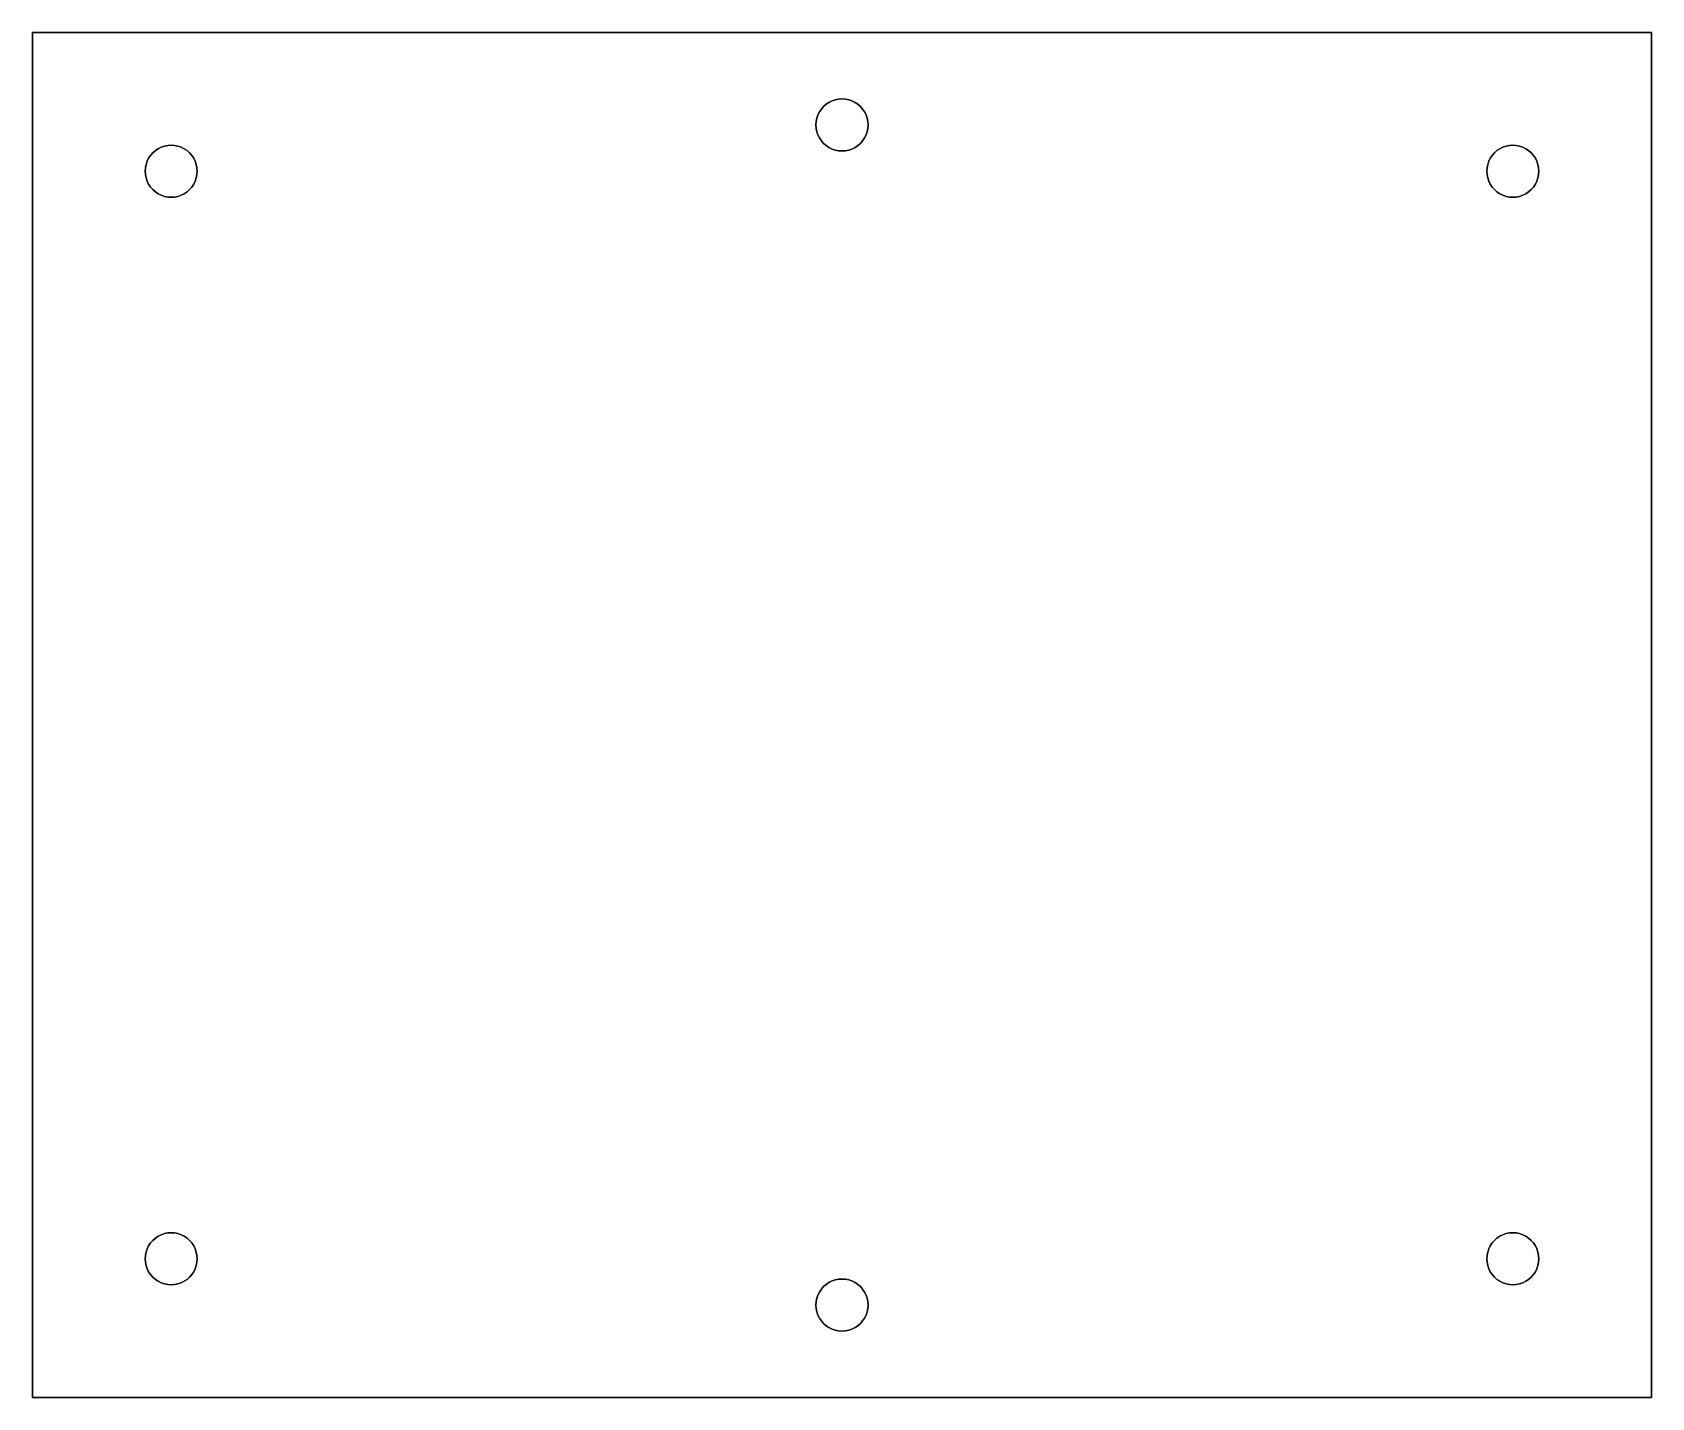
# Model space of a CAD drawing. Header units: millimetres. Extents: x 25 to 165, y 0 to 118.
import ezdxf

# ---------------------------------------------------------------- set-up
doc = ezdxf.new("R2010")
doc.units = ezdxf.units.MM
doc.layers.add('TOP_COVER_LH', color=7, linetype='CONTINUOUS')

msp = doc.modelspace()

# ---------------------------------------------------------------- linework, layer by layer
at = {"layer": 'TOP_COVER_LH'}
for points in [[(165, 118, 88.5), (25, 118, 88.5), (25, 118, 90)], [(165, 118, 88.5), (25, 118, 90), (165, 118, 90)], [(25, 118, 88.5), (25, 0, 88.5), (25, 0, 90)], [(25, 118, 88.5), (25, 0, 90), (25, 118, 90)], [(165, 0, 88.5), (165, 118, 88.5), (165, 118, 90)], [(165, 0, 88.5), (165, 118, 90), (165, 0, 90)], [(93.875, 111.9486, 88.5), (94.139, 112.0787, 88.5), (94.139, 112.0787, 90)], [(93.875, 111.9486, 88.5), (94.139, 112.0787, 90), (93.875, 111.9486, 90)], [(94.139, 112.0787, 88.5), (94.4177, 112.1733, 88.5), (94.4177, 112.1733, 90)], [(94.139, 112.0787, 88.5), (94.4177, 112.1733, 90), (94.139, 112.0787, 90)], [(94.4177, 112.1733, 88.5), (94.7063, 112.2308, 88.5), (94.7063, 112.2308, 90)], [(94.4177, 112.1733, 88.5), (94.7063, 112.2308, 90), (94.4177, 112.1733, 90)], [(94.7063, 112.2308, 88.5), (95, 112.25, 88.5), (95, 112.25, 90)], [(94.7063, 112.2308, 88.5), (95, 112.25, 90), (94.7063, 112.2308, 90)], [(95, 112.25, 88.5), (95.2937, 112.2308, 88.5), (95.2937, 112.2308, 90)], [(95, 112.25, 88.5), (95.2937, 112.2308, 90), (95, 112.25, 90)], [(95.2937, 112.2308, 88.5), (95.5823, 112.1733, 88.5), (95.5823, 112.1733, 90)], [(95.2937, 112.2308, 88.5), (95.5823, 112.1733, 90), (95.2937, 112.2308, 90)], [(95.5823, 112.1733, 88.5), (95.861, 112.0787, 88.5), (95.861, 112.0787, 90)], [(95.5823, 112.1733, 88.5), (95.861, 112.0787, 90), (95.5823, 112.1733, 90)], [(95.861, 112.0787, 88.5), (96.125, 111.9486, 88.5), (96.125, 111.9486, 90)], [(95.861, 112.0787, 88.5), (96.125, 111.9486, 90), (95.861, 112.0787, 90)], [(92.8267, 110.5823, 88.5), (92.9213, 110.861, 88.5), (92.9213, 110.861, 90)], [(92.8267, 110.5823, 88.5), (92.9213, 110.861, 90), (92.8267, 110.5823, 90)], [(92.9213, 110.861, 88.5), (93.0514, 111.125, 88.5), (93.0514, 111.125, 90)], [(92.9213, 110.861, 88.5), (93.0514, 111.125, 90), (92.9213, 110.861, 90)], [(93.0514, 111.125, 88.5), (93.215, 111.3697, 88.5), (93.215, 111.3697, 90)], [(93.0514, 111.125, 88.5), (93.215, 111.3697, 90), (93.0514, 111.125, 90)], [(93.215, 111.3697, 88.5), (93.409, 111.591, 88.5), (93.409, 111.591, 90)], [(93.215, 111.3697, 88.5), (93.409, 111.591, 90), (93.215, 111.3697, 90)], [(93.409, 111.591, 88.5), (93.6303, 111.785, 88.5), (93.6303, 111.785, 90)], [(93.409, 111.591, 88.5), (93.6303, 111.785, 90), (93.409, 111.591, 90)], [(93.6303, 111.785, 88.5), (93.875, 111.9486, 88.5), (93.875, 111.9486, 90)], [(93.6303, 111.785, 88.5), (93.875, 111.9486, 90), (93.6303, 111.785, 90)], [(96.125, 111.9486, 88.5), (96.3697, 111.785, 88.5), (96.3697, 111.785, 90)], [(96.125, 111.9486, 88.5), (96.3697, 111.785, 90), (96.125, 111.9486, 90)], [(96.3697, 111.785, 88.5), (96.591, 111.591, 88.5), (96.591, 111.591, 90)], [(96.3697, 111.785, 88.5), (96.591, 111.591, 90), (96.3697, 111.785, 90)], [(96.591, 111.591, 88.5), (96.785, 111.3697, 88.5), (96.785, 111.3697, 90)], [(96.591, 111.591, 88.5), (96.785, 111.3697, 90), (96.591, 111.591, 90)], [(96.785, 111.3697, 88.5), (96.9486, 111.125, 88.5), (96.9486, 111.125, 90)], [(96.785, 111.3697, 88.5), (96.9486, 111.125, 90), (96.785, 111.3697, 90)], [(96.9486, 111.125, 88.5), (97.0787, 110.861, 88.5), (97.0787, 110.861, 90)], [(96.9486, 111.125, 88.5), (97.0787, 110.861, 90), (96.9486, 111.125, 90)], [(97.0787, 110.861, 88.5), (97.1733, 110.5823, 88.5), (97.1733, 110.5823, 90)], [(97.0787, 110.861, 88.5), (97.1733, 110.5823, 90), (97.0787, 110.861, 90)], [(92.75, 110, 88.5), (92.7692, 110.2937, 88.5), (92.7692, 110.2937, 90)], [(92.75, 110, 88.5), (92.7692, 110.2937, 90), (92.75, 110, 90)], [(92.7692, 109.7063, 88.5), (92.75, 110, 88.5), (92.75, 110, 90)], [(92.7692, 109.7063, 88.5), (92.75, 110, 90), (92.7692, 109.7063, 90)], [(92.7692, 110.2937, 88.5), (92.8267, 110.5823, 88.5), (92.8267, 110.5823, 90)], [(92.7692, 110.2937, 88.5), (92.8267, 110.5823, 90), (92.7692, 110.2937, 90)], [(92.8267, 109.4177, 88.5), (92.7692, 109.7063, 88.5), (92.7692, 109.7063, 90)], [(92.8267, 109.4177, 88.5), (92.7692, 109.7063, 90), (92.8267, 109.4177, 90)], [(92.9213, 109.139, 88.5), (92.8267, 109.4177, 88.5), (92.8267, 109.4177, 90)], [(92.9213, 109.139, 88.5), (92.8267, 109.4177, 90), (92.9213, 109.139, 90)], [(97.1733, 109.4177, 88.5), (97.0787, 109.139, 88.5), (97.0787, 109.139, 90)], [(97.1733, 109.4177, 88.5), (97.0787, 109.139, 90), (97.1733, 109.4177, 90)], [(97.1733, 110.5823, 88.5), (97.2308, 110.2937, 88.5), (97.2308, 110.2937, 90)], [(97.1733, 110.5823, 88.5), (97.2308, 110.2937, 90), (97.1733, 110.5823, 90)], [(97.2308, 109.7063, 88.5), (97.1733, 109.4177, 88.5), (97.1733, 109.4177, 90)], [(97.2308, 109.7063, 88.5), (97.1733, 109.4177, 90), (97.2308, 109.7063, 90)], [(97.2308, 110.2937, 88.5), (97.25, 110, 88.5), (97.25, 110, 90)], [(97.2308, 110.2937, 88.5), (97.25, 110, 90), (97.2308, 110.2937, 90)], [(97.25, 110, 88.5), (97.2308, 109.7063, 88.5), (97.2308, 109.7063, 90)], [(97.25, 110, 88.5), (97.2308, 109.7063, 90), (97.25, 110, 90)], [(35.6303, 107.785, 88.5), (35.875, 107.9486, 88.5), (35.875, 107.9486, 90)], [(35.6303, 107.785, 88.5), (35.875, 107.9486, 90), (35.6303, 107.785, 90)], [(35.875, 107.9486, 88.5), (36.139, 108.0787, 88.5), (36.139, 108.0787, 90)], [(35.875, 107.9486, 88.5), (36.139, 108.0787, 90), (35.875, 107.9486, 90)], [(36.139, 108.0787, 88.5), (36.4177, 108.1733, 88.5), (36.4177, 108.1733, 90)], [(36.139, 108.0787, 88.5), (36.4177, 108.1733, 90), (36.139, 108.0787, 90)], [(36.4177, 108.1733, 88.5), (36.7063, 108.2308, 88.5), (36.7063, 108.2308, 90)], [(36.4177, 108.1733, 88.5), (36.7063, 108.2308, 90), (36.4177, 108.1733, 90)], [(36.7063, 108.2308, 88.5), (37, 108.25, 88.5), (37, 108.25, 90)], [(36.7063, 108.2308, 88.5), (37, 108.25, 90), (36.7063, 108.2308, 90)], [(37, 108.25, 88.5), (37.2937, 108.2308, 88.5), (37.2937, 108.2308, 90)], [(37, 108.25, 88.5), (37.2937, 108.2308, 90), (37, 108.25, 90)], [(37.2937, 108.2308, 88.5), (37.5823, 108.1733, 88.5), (37.5823, 108.1733, 90)], [(37.2937, 108.2308, 88.5), (37.5823, 108.1733, 90), (37.2937, 108.2308, 90)], [(37.5823, 108.1733, 88.5), (37.861, 108.0787, 88.5), (37.861, 108.0787, 90)], [(37.5823, 108.1733, 88.5), (37.861, 108.0787, 90), (37.5823, 108.1733, 90)], [(37.861, 108.0787, 88.5), (38.125, 107.9486, 88.5), (38.125, 107.9486, 90)], [(37.861, 108.0787, 88.5), (38.125, 107.9486, 90), (37.861, 108.0787, 90)], [(38.125, 107.9486, 88.5), (38.3697, 107.785, 88.5), (38.3697, 107.785, 90)], [(38.125, 107.9486, 88.5), (38.3697, 107.785, 90), (38.125, 107.9486, 90)], [(93.0514, 108.875, 88.5), (92.9213, 109.139, 88.5), (92.9213, 109.139, 90)], [(93.0514, 108.875, 88.5), (92.9213, 109.139, 90), (93.0514, 108.875, 90)], [(93.215, 108.6303, 88.5), (93.0514, 108.875, 88.5), (93.0514, 108.875, 90)], [(93.215, 108.6303, 88.5), (93.0514, 108.875, 90), (93.215, 108.6303, 90)], [(93.409, 108.409, 88.5), (93.215, 108.6303, 88.5), (93.215, 108.6303, 90)], [(93.409, 108.409, 88.5), (93.215, 108.6303, 90), (93.409, 108.409, 90)], [(93.6303, 108.215, 88.5), (93.409, 108.409, 88.5), (93.409, 108.409, 90)], [(93.6303, 108.215, 88.5), (93.409, 108.409, 90), (93.6303, 108.215, 90)], [(93.875, 108.0514, 88.5), (93.6303, 108.215, 88.5), (93.6303, 108.215, 90)], [(93.875, 108.0514, 88.5), (93.6303, 108.215, 90), (93.875, 108.0514, 90)], [(94.139, 107.9213, 88.5), (93.875, 108.0514, 88.5), (93.875, 108.0514, 90)], [(94.139, 107.9213, 88.5), (93.875, 108.0514, 90), (94.139, 107.9213, 90)], [(94.4177, 107.8267, 88.5), (94.139, 107.9213, 88.5), (94.139, 107.9213, 90)], [(94.4177, 107.8267, 88.5), (94.139, 107.9213, 90), (94.4177, 107.8267, 90)], [(94.7063, 107.7692, 88.5), (94.4177, 107.8267, 88.5), (94.4177, 107.8267, 90)], [(94.7063, 107.7692, 88.5), (94.4177, 107.8267, 90), (94.7063, 107.7692, 90)], [(95.5823, 107.8267, 88.5), (95.2937, 107.7692, 88.5), (95.2937, 107.7692, 90)], [(95.5823, 107.8267, 88.5), (95.2937, 107.7692, 90), (95.5823, 107.8267, 90)], [(95.861, 107.9213, 88.5), (95.5823, 107.8267, 88.5), (95.5823, 107.8267, 90)], [(95.861, 107.9213, 88.5), (95.5823, 107.8267, 90), (95.861, 107.9213, 90)], [(96.125, 108.0514, 88.5), (95.861, 107.9213, 88.5), (95.861, 107.9213, 90)], [(96.125, 108.0514, 88.5), (95.861, 107.9213, 90), (96.125, 108.0514, 90)], [(96.3697, 108.215, 88.5), (96.125, 108.0514, 88.5), (96.125, 108.0514, 90)], [(96.3697, 108.215, 88.5), (96.125, 108.0514, 90), (96.3697, 108.215, 90)], [(96.591, 108.409, 88.5), (96.3697, 108.215, 88.5), (96.3697, 108.215, 90)], [(96.591, 108.409, 88.5), (96.3697, 108.215, 90), (96.591, 108.409, 90)], [(96.785, 108.6303, 88.5), (96.591, 108.409, 88.5), (96.591, 108.409, 90)], [(96.785, 108.6303, 88.5), (96.591, 108.409, 90), (96.785, 108.6303, 90)], [(96.9486, 108.875, 88.5), (96.785, 108.6303, 88.5), (96.785, 108.6303, 90)], [(96.9486, 108.875, 88.5), (96.785, 108.6303, 90), (96.9486, 108.875, 90)], [(97.0787, 109.139, 88.5), (96.9486, 108.875, 88.5), (96.9486, 108.875, 90)], [(97.0787, 109.139, 88.5), (96.9486, 108.875, 90), (97.0787, 109.139, 90)], [(151.6303, 107.785, 88.5), (151.875, 107.9486, 88.5), (151.875, 107.9486, 90)], [(151.6303, 107.785, 88.5), (151.875, 107.9486, 90), (151.6303, 107.785, 90)], [(151.875, 107.9486, 88.5), (152.139, 108.0787, 88.5), (152.139, 108.0787, 90)], [(151.875, 107.9486, 88.5), (152.139, 108.0787, 90), (151.875, 107.9486, 90)], [(152.139, 108.0787, 88.5), (152.4177, 108.1733, 88.5), (152.4177, 108.1733, 90)], [(152.139, 108.0787, 88.5), (152.4177, 108.1733, 90), (152.139, 108.0787, 90)], [(152.4177, 108.1733, 88.5), (152.7063, 108.2308, 88.5), (152.7063, 108.2308, 90)], [(152.4177, 108.1733, 88.5), (152.7063, 108.2308, 90), (152.4177, 108.1733, 90)], [(152.7063, 108.2308, 88.5), (153, 108.25, 88.5), (153, 108.25, 90)], [(152.7063, 108.2308, 88.5), (153, 108.25, 90), (152.7063, 108.2308, 90)], [(153, 108.25, 88.5), (153.2937, 108.2308, 88.5), (153.2937, 108.2308, 90)], [(153, 108.25, 88.5), (153.2937, 108.2308, 90), (153, 108.25, 90)], [(153.2937, 108.2308, 88.5), (153.5823, 108.1733, 88.5), (153.5823, 108.1733, 90)], [(153.2937, 108.2308, 88.5), (153.5823, 108.1733, 90), (153.2937, 108.2308, 90)], [(153.5823, 108.1733, 88.5), (153.861, 108.0787, 88.5), (153.861, 108.0787, 90)], [(153.5823, 108.1733, 88.5), (153.861, 108.0787, 90), (153.5823, 108.1733, 90)], [(153.861, 108.0787, 88.5), (154.125, 107.9486, 88.5), (154.125, 107.9486, 90)], [(153.861, 108.0787, 88.5), (154.125, 107.9486, 90), (153.861, 108.0787, 90)], [(154.125, 107.9486, 88.5), (154.3697, 107.785, 88.5), (154.3697, 107.785, 90)], [(154.125, 107.9486, 88.5), (154.3697, 107.785, 90), (154.125, 107.9486, 90)], [(34.7692, 106.2937, 88.5), (34.8267, 106.5823, 88.5), (34.8267, 106.5823, 90)], [(34.7692, 106.2937, 88.5), (34.8267, 106.5823, 90), (34.7692, 106.2937, 90)], [(34.8267, 106.5823, 88.5), (34.9213, 106.861, 88.5), (34.9213, 106.861, 90)], [(34.8267, 106.5823, 88.5), (34.9213, 106.861, 90), (34.8267, 106.5823, 90)], [(34.9213, 106.861, 88.5), (35.0514, 107.125, 88.5), (35.0514, 107.125, 90)], [(34.9213, 106.861, 88.5), (35.0514, 107.125, 90), (34.9213, 106.861, 90)], [(35.0514, 107.125, 88.5), (35.215, 107.3697, 88.5), (35.215, 107.3697, 90)], [(35.0514, 107.125, 88.5), (35.215, 107.3697, 90), (35.0514, 107.125, 90)], [(35.215, 107.3697, 88.5), (35.409, 107.591, 88.5), (35.409, 107.591, 90)], [(35.215, 107.3697, 88.5), (35.409, 107.591, 90), (35.215, 107.3697, 90)], [(35.409, 107.591, 88.5), (35.6303, 107.785, 88.5), (35.6303, 107.785, 90)], [(35.409, 107.591, 88.5), (35.6303, 107.785, 90), (35.409, 107.591, 90)], [(38.3697, 107.785, 88.5), (38.591, 107.591, 88.5), (38.591, 107.591, 90)], [(38.3697, 107.785, 88.5), (38.591, 107.591, 90), (38.3697, 107.785, 90)], [(38.591, 107.591, 88.5), (38.785, 107.3697, 88.5), (38.785, 107.3697, 90)], [(38.591, 107.591, 88.5), (38.785, 107.3697, 90), (38.591, 107.591, 90)], [(38.785, 107.3697, 88.5), (38.9486, 107.125, 88.5), (38.9486, 107.125, 90)], [(38.785, 107.3697, 88.5), (38.9486, 107.125, 90), (38.785, 107.3697, 90)], [(38.9486, 107.125, 88.5), (39.0787, 106.861, 88.5), (39.0787, 106.861, 90)], [(38.9486, 107.125, 88.5), (39.0787, 106.861, 90), (38.9486, 107.125, 90)], [(39.0787, 106.861, 88.5), (39.1733, 106.5823, 88.5), (39.1733, 106.5823, 90)], [(39.0787, 106.861, 88.5), (39.1733, 106.5823, 90), (39.0787, 106.861, 90)], [(39.1733, 106.5823, 88.5), (39.2308, 106.2937, 88.5), (39.2308, 106.2937, 90)], [(39.1733, 106.5823, 88.5), (39.2308, 106.2937, 90), (39.1733, 106.5823, 90)], [(95, 107.75, 88.5), (94.7063, 107.7692, 88.5), (94.7063, 107.7692, 90)], [(95, 107.75, 88.5), (94.7063, 107.7692, 90), (95, 107.75, 90)], [(95.2937, 107.7692, 88.5), (95, 107.75, 88.5), (95, 107.75, 90)], [(95.2937, 107.7692, 88.5), (95, 107.75, 90), (95.2937, 107.7692, 90)], [(150.7693, 106.2937, 88.5), (150.8267, 106.5823, 88.5), (150.8267, 106.5823, 90)], [(150.7693, 106.2937, 88.5), (150.8267, 106.5823, 90), (150.7693, 106.2937, 90)], [(150.8267, 106.5823, 88.5), (150.9213, 106.861, 88.5), (150.9213, 106.861, 90)], [(150.8267, 106.5823, 88.5), (150.9213, 106.861, 90), (150.8267, 106.5823, 90)], [(150.9213, 106.861, 88.5), (151.0514, 107.125, 88.5), (151.0514, 107.125, 90)], [(150.9213, 106.861, 88.5), (151.0514, 107.125, 90), (150.9213, 106.861, 90)], [(151.0514, 107.125, 88.5), (151.215, 107.3697, 88.5), (151.215, 107.3697, 90)], [(151.0514, 107.125, 88.5), (151.215, 107.3697, 90), (151.0514, 107.125, 90)], [(151.215, 107.3697, 88.5), (151.409, 107.591, 88.5), (151.409, 107.591, 90)], [(151.215, 107.3697, 88.5), (151.409, 107.591, 90), (151.215, 107.3697, 90)], [(151.409, 107.591, 88.5), (151.6303, 107.785, 88.5), (151.6303, 107.785, 90)], [(151.409, 107.591, 88.5), (151.6303, 107.785, 90), (151.409, 107.591, 90)], [(154.3697, 107.785, 88.5), (154.591, 107.591, 88.5), (154.591, 107.591, 90)], [(154.3697, 107.785, 88.5), (154.591, 107.591, 90), (154.3697, 107.785, 90)], [(154.591, 107.591, 88.5), (154.785, 107.3697, 88.5), (154.785, 107.3697, 90)], [(154.591, 107.591, 88.5), (154.785, 107.3697, 90), (154.591, 107.591, 90)], [(154.785, 107.3697, 88.5), (154.9486, 107.125, 88.5), (154.9486, 107.125, 90)], [(154.785, 107.3697, 88.5), (154.9486, 107.125, 90), (154.785, 107.3697, 90)], [(154.9486, 107.125, 88.5), (155.0787, 106.861, 88.5), (155.0787, 106.861, 90)], [(154.9486, 107.125, 88.5), (155.0787, 106.861, 90), (154.9486, 107.125, 90)], [(155.0787, 106.861, 88.5), (155.1733, 106.5823, 88.5), (155.1733, 106.5823, 90)], [(155.0787, 106.861, 88.5), (155.1733, 106.5823, 90), (155.0787, 106.861, 90)], [(155.1733, 106.5823, 88.5), (155.2307, 106.2937, 88.5), (155.2307, 106.2937, 90)], [(155.1733, 106.5823, 88.5), (155.2307, 106.2937, 90), (155.1733, 106.5823, 90)], [(34.75, 106, 88.5), (34.7692, 106.2937, 88.5), (34.7692, 106.2937, 90)], [(34.75, 106, 88.5), (34.7692, 106.2937, 90), (34.75, 106, 90)], [(34.7692, 105.7063, 88.5), (34.75, 106, 88.5), (34.75, 106, 90)], [(34.7692, 105.7063, 88.5), (34.75, 106, 90), (34.7692, 105.7063, 90)], [(34.8267, 105.4177, 88.5), (34.7692, 105.7063, 88.5), (34.7692, 105.7063, 90)], [(34.8267, 105.4177, 88.5), (34.7692, 105.7063, 90), (34.8267, 105.4177, 90)], [(34.9213, 105.139, 88.5), (34.8267, 105.4177, 88.5), (34.8267, 105.4177, 90)], [(34.9213, 105.139, 88.5), (34.8267, 105.4177, 90), (34.9213, 105.139, 90)], [(35.0514, 104.875, 88.5), (34.9213, 105.139, 88.5), (34.9213, 105.139, 90)], [(35.0514, 104.875, 88.5), (34.9213, 105.139, 90), (35.0514, 104.875, 90)], [(39.0787, 105.139, 88.5), (38.9486, 104.875, 88.5), (38.9486, 104.875, 90)], [(39.0787, 105.139, 88.5), (38.9486, 104.875, 90), (39.0787, 105.139, 90)], [(39.1733, 105.4177, 88.5), (39.0787, 105.139, 88.5), (39.0787, 105.139, 90)], [(39.1733, 105.4177, 88.5), (39.0787, 105.139, 90), (39.1733, 105.4177, 90)], [(39.2308, 105.7063, 88.5), (39.1733, 105.4177, 88.5), (39.1733, 105.4177, 90)], [(39.2308, 105.7063, 88.5), (39.1733, 105.4177, 90), (39.2308, 105.7063, 90)], [(39.2308, 106.2937, 88.5), (39.25, 106, 88.5), (39.25, 106, 90)], [(39.2308, 106.2937, 88.5), (39.25, 106, 90), (39.2308, 106.2937, 90)], [(39.25, 106, 88.5), (39.2308, 105.7063, 88.5), (39.2308, 105.7063, 90)], [(39.25, 106, 88.5), (39.2308, 105.7063, 90), (39.25, 106, 90)], [(150.75, 106, 88.5), (150.7693, 106.2937, 88.5), (150.7693, 106.2937, 90)], [(150.75, 106, 88.5), (150.7693, 106.2937, 90), (150.75, 106, 90)], [(150.7693, 105.7063, 88.5), (150.75, 106, 88.5), (150.75, 106, 90)], [(150.7693, 105.7063, 88.5), (150.75, 106, 90), (150.7693, 105.7063, 90)], [(150.8267, 105.4177, 88.5), (150.7693, 105.7063, 88.5), (150.7693, 105.7063, 90)], [(150.8267, 105.4177, 88.5), (150.7693, 105.7063, 90), (150.8267, 105.4177, 90)], [(150.9213, 105.139, 88.5), (150.8267, 105.4177, 88.5), (150.8267, 105.4177, 90)], [(150.9213, 105.139, 88.5), (150.8267, 105.4177, 90), (150.9213, 105.139, 90)], [(151.0514, 104.875, 88.5), (150.9213, 105.139, 88.5), (150.9213, 105.139, 90)], [(151.0514, 104.875, 88.5), (150.9213, 105.139, 90), (151.0514, 104.875, 90)], [(155.0787, 105.139, 88.5), (154.9486, 104.875, 88.5), (154.9486, 104.875, 90)], [(155.0787, 105.139, 88.5), (154.9486, 104.875, 90), (155.0787, 105.139, 90)], [(155.1733, 105.4177, 88.5), (155.0787, 105.139, 88.5), (155.0787, 105.139, 90)], [(155.1733, 105.4177, 88.5), (155.0787, 105.139, 90), (155.1733, 105.4177, 90)], [(155.2307, 105.7063, 88.5), (155.1733, 105.4177, 88.5), (155.1733, 105.4177, 90)], [(155.2307, 105.7063, 88.5), (155.1733, 105.4177, 90), (155.2307, 105.7063, 90)], [(155.2307, 106.2937, 88.5), (155.25, 106, 88.5), (155.25, 106, 90)], [(155.2307, 106.2937, 88.5), (155.25, 106, 90), (155.2307, 106.2937, 90)], [(155.25, 106, 88.5), (155.2307, 105.7063, 88.5), (155.2307, 105.7063, 90)], [(155.25, 106, 88.5), (155.2307, 105.7063, 90), (155.25, 106, 90)], [(35.215, 104.6303, 88.5), (35.0514, 104.875, 88.5), (35.0514, 104.875, 90)], [(35.215, 104.6303, 88.5), (35.0514, 104.875, 90), (35.215, 104.6303, 90)], [(35.409, 104.409, 88.5), (35.215, 104.6303, 88.5), (35.215, 104.6303, 90)], [(35.409, 104.409, 88.5), (35.215, 104.6303, 90), (35.409, 104.409, 90)], [(35.6303, 104.215, 88.5), (35.409, 104.409, 88.5), (35.409, 104.409, 90)], [(35.6303, 104.215, 88.5), (35.409, 104.409, 90), (35.6303, 104.215, 90)], [(35.875, 104.0514, 88.5), (35.6303, 104.215, 88.5), (35.6303, 104.215, 90)], [(35.875, 104.0514, 88.5), (35.6303, 104.215, 90), (35.875, 104.0514, 90)], [(36.139, 103.9213, 88.5), (35.875, 104.0514, 88.5), (35.875, 104.0514, 90)], [(36.139, 103.9213, 88.5), (35.875, 104.0514, 90), (36.139, 103.9213, 90)], [(36.4177, 103.8267, 88.5), (36.139, 103.9213, 88.5), (36.139, 103.9213, 90)], [(36.4177, 103.8267, 88.5), (36.139, 103.9213, 90), (36.4177, 103.8267, 90)], [(36.7063, 103.7692, 88.5), (36.4177, 103.8267, 88.5), (36.4177, 103.8267, 90)], [(36.7063, 103.7692, 88.5), (36.4177, 103.8267, 90), (36.7063, 103.7692, 90)], [(37, 103.75, 88.5), (36.7063, 103.7692, 88.5), (36.7063, 103.7692, 90)], [(37, 103.75, 88.5), (36.7063, 103.7692, 90), (37, 103.75, 90)], [(37.2937, 103.7692, 88.5), (37, 103.75, 88.5), (37, 103.75, 90)], [(37.2937, 103.7692, 88.5), (37, 103.75, 90), (37.2937, 103.7692, 90)], [(37.5823, 103.8267, 88.5), (37.2937, 103.7692, 88.5), (37.2937, 103.7692, 90)], [(37.5823, 103.8267, 88.5), (37.2937, 103.7692, 90), (37.5823, 103.8267, 90)], [(37.861, 103.9213, 88.5), (37.5823, 103.8267, 88.5), (37.5823, 103.8267, 90)], [(37.861, 103.9213, 88.5), (37.5823, 103.8267, 90), (37.861, 103.9213, 90)], [(38.125, 104.0514, 88.5), (37.861, 103.9213, 88.5), (37.861, 103.9213, 90)], [(38.125, 104.0514, 88.5), (37.861, 103.9213, 90), (38.125, 104.0514, 90)], [(38.3697, 104.215, 88.5), (38.125, 104.0514, 88.5), (38.125, 104.0514, 90)], [(38.3697, 104.215, 88.5), (38.125, 104.0514, 90), (38.3697, 104.215, 90)], [(38.591, 104.409, 88.5), (38.3697, 104.215, 88.5), (38.3697, 104.215, 90)], [(38.591, 104.409, 88.5), (38.3697, 104.215, 90), (38.591, 104.409, 90)], [(38.785, 104.6303, 88.5), (38.591, 104.409, 88.5), (38.591, 104.409, 90)], [(38.785, 104.6303, 88.5), (38.591, 104.409, 90), (38.785, 104.6303, 90)], [(38.9486, 104.875, 88.5), (38.785, 104.6303, 88.5), (38.785, 104.6303, 90)], [(38.9486, 104.875, 88.5), (38.785, 104.6303, 90), (38.9486, 104.875, 90)], [(151.215, 104.6303, 88.5), (151.0514, 104.875, 88.5), (151.0514, 104.875, 90)], [(151.215, 104.6303, 88.5), (151.0514, 104.875, 90), (151.215, 104.6303, 90)], [(151.409, 104.409, 88.5), (151.215, 104.6303, 88.5), (151.215, 104.6303, 90)], [(151.409, 104.409, 88.5), (151.215, 104.6303, 90), (151.409, 104.409, 90)], [(151.6303, 104.215, 88.5), (151.409, 104.409, 88.5), (151.409, 104.409, 90)], [(151.6303, 104.215, 88.5), (151.409, 104.409, 90), (151.6303, 104.215, 90)], [(151.875, 104.0514, 88.5), (151.6303, 104.215, 88.5), (151.6303, 104.215, 90)], [(151.875, 104.0514, 88.5), (151.6303, 104.215, 90), (151.875, 104.0514, 90)], [(152.139, 103.9213, 88.5), (151.875, 104.0514, 88.5), (151.875, 104.0514, 90)], [(152.139, 103.9213, 88.5), (151.875, 104.0514, 90), (152.139, 103.9213, 90)], [(152.4177, 103.8267, 88.5), (152.139, 103.9213, 88.5), (152.139, 103.9213, 90)], [(152.4177, 103.8267, 88.5), (152.139, 103.9213, 90), (152.4177, 103.8267, 90)], [(152.7063, 103.7692, 88.5), (152.4177, 103.8267, 88.5), (152.4177, 103.8267, 90)], [(152.7063, 103.7692, 88.5), (152.4177, 103.8267, 90), (152.7063, 103.7692, 90)], [(153, 103.75, 88.5), (152.7063, 103.7692, 88.5), (152.7063, 103.7692, 90)], [(153, 103.75, 88.5), (152.7063, 103.7692, 90), (153, 103.75, 90)], [(153.2937, 103.7692, 88.5), (153, 103.75, 88.5), (153, 103.75, 90)], [(153.2937, 103.7692, 88.5), (153, 103.75, 90), (153.2937, 103.7692, 90)], [(153.5823, 103.8267, 88.5), (153.2937, 103.7692, 88.5), (153.2937, 103.7692, 90)], [(153.5823, 103.8267, 88.5), (153.2937, 103.7692, 90), (153.5823, 103.8267, 90)], [(153.861, 103.9213, 88.5), (153.5823, 103.8267, 88.5), (153.5823, 103.8267, 90)], [(153.861, 103.9213, 88.5), (153.5823, 103.8267, 90), (153.861, 103.9213, 90)], [(154.125, 104.0514, 88.5), (153.861, 103.9213, 88.5), (153.861, 103.9213, 90)], [(154.125, 104.0514, 88.5), (153.861, 103.9213, 90), (154.125, 104.0514, 90)], [(154.3697, 104.215, 88.5), (154.125, 104.0514, 88.5), (154.125, 104.0514, 90)], [(154.3697, 104.215, 88.5), (154.125, 104.0514, 90), (154.3697, 104.215, 90)], [(154.591, 104.409, 88.5), (154.3697, 104.215, 88.5), (154.3697, 104.215, 90)], [(154.591, 104.409, 88.5), (154.3697, 104.215, 90), (154.591, 104.409, 90)], [(154.785, 104.6303, 88.5), (154.591, 104.409, 88.5), (154.591, 104.409, 90)], [(154.785, 104.6303, 88.5), (154.591, 104.409, 90), (154.785, 104.6303, 90)], [(154.9486, 104.875, 88.5), (154.785, 104.6303, 88.5), (154.785, 104.6303, 90)], [(154.9486, 104.875, 88.5), (154.785, 104.6303, 90), (154.9486, 104.875, 90)], [(35.875, 13.9486, 88.5), (36.139, 14.0787, 88.5), (36.139, 14.0787, 90)], [(35.875, 13.9486, 88.5), (36.139, 14.0787, 90), (35.875, 13.9486, 90)], [(36.139, 14.0787, 88.5), (36.4177, 14.1733, 88.5), (36.4177, 14.1733, 90)], [(36.139, 14.0787, 88.5), (36.4177, 14.1733, 90), (36.139, 14.0787, 90)], [(36.4177, 14.1733, 88.5), (36.7063, 14.2308, 88.5), (36.7063, 14.2308, 90)], [(36.4177, 14.1733, 88.5), (36.7063, 14.2308, 90), (36.4177, 14.1733, 90)], [(36.7063, 14.2308, 88.5), (37, 14.25, 88.5), (37, 14.25, 90)], [(36.7063, 14.2308, 88.5), (37, 14.25, 90), (36.7063, 14.2308, 90)], [(37, 14.25, 88.5), (37.2937, 14.2308, 88.5), (37.2937, 14.2308, 90)], [(37, 14.25, 88.5), (37.2937, 14.2308, 90), (37, 14.25, 90)], [(37.2937, 14.2308, 88.5), (37.5823, 14.1733, 88.5), (37.5823, 14.1733, 90)], [(37.2937, 14.2308, 88.5), (37.5823, 14.1733, 90), (37.2937, 14.2308, 90)], [(37.5823, 14.1733, 88.5), (37.861, 14.0787, 88.5), (37.861, 14.0787, 90)], [(37.5823, 14.1733, 88.5), (37.861, 14.0787, 90), (37.5823, 14.1733, 90)], [(37.861, 14.0787, 88.5), (38.125, 13.9486, 88.5), (38.125, 13.9486, 90)], [(37.861, 14.0787, 88.5), (38.125, 13.9486, 90), (37.861, 14.0787, 90)], [(151.875, 13.9486, 88.5), (152.139, 14.0787, 88.5), (152.139, 14.0787, 90)], [(151.875, 13.9486, 88.5), (152.139, 14.0787, 90), (151.875, 13.9486, 90)], [(152.139, 14.0787, 88.5), (152.4177, 14.1733, 88.5), (152.4177, 14.1733, 90)], [(152.139, 14.0787, 88.5), (152.4177, 14.1733, 90), (152.139, 14.0787, 90)], [(152.4177, 14.1733, 88.5), (152.7063, 14.2308, 88.5), (152.7063, 14.2308, 90)], [(152.4177, 14.1733, 88.5), (152.7063, 14.2308, 90), (152.4177, 14.1733, 90)], [(152.7063, 14.2308, 88.5), (153, 14.25, 88.5), (153, 14.25, 90)], [(152.7063, 14.2308, 88.5), (153, 14.25, 90), (152.7063, 14.2308, 90)], [(153, 14.25, 88.5), (153.2937, 14.2308, 88.5), (153.2937, 14.2308, 90)], [(153, 14.25, 88.5), (153.2937, 14.2308, 90), (153, 14.25, 90)], [(153.2937, 14.2308, 88.5), (153.5823, 14.1733, 88.5), (153.5823, 14.1733, 90)], [(153.2937, 14.2308, 88.5), (153.5823, 14.1733, 90), (153.2937, 14.2308, 90)], [(153.5823, 14.1733, 88.5), (153.861, 14.0787, 88.5), (153.861, 14.0787, 90)], [(153.5823, 14.1733, 88.5), (153.861, 14.0787, 90), (153.5823, 14.1733, 90)], [(153.861, 14.0787, 88.5), (154.125, 13.9486, 88.5), (154.125, 13.9486, 90)], [(153.861, 14.0787, 88.5), (154.125, 13.9486, 90), (153.861, 14.0787, 90)], [(34.8267, 12.5823, 88.5), (34.9213, 12.861, 88.5), (34.9213, 12.861, 90)], [(34.8267, 12.5823, 88.5), (34.9213, 12.861, 90), (34.8267, 12.5823, 90)], [(34.9213, 12.861, 88.5), (35.0514, 13.125, 88.5), (35.0514, 13.125, 90)], [(34.9213, 12.861, 88.5), (35.0514, 13.125, 90), (34.9213, 12.861, 90)], [(35.0514, 13.125, 88.5), (35.215, 13.3697, 88.5), (35.215, 13.3697, 90)], [(35.0514, 13.125, 88.5), (35.215, 13.3697, 90), (35.0514, 13.125, 90)], [(35.215, 13.3697, 88.5), (35.409, 13.591, 88.5), (35.409, 13.591, 90)], [(35.215, 13.3697, 88.5), (35.409, 13.591, 90), (35.215, 13.3697, 90)], [(35.409, 13.591, 88.5), (35.6303, 13.785, 88.5), (35.6303, 13.785, 90)], [(35.409, 13.591, 88.5), (35.6303, 13.785, 90), (35.409, 13.591, 90)], [(35.6303, 13.785, 88.5), (35.875, 13.9486, 88.5), (35.875, 13.9486, 90)], [(35.6303, 13.785, 88.5), (35.875, 13.9486, 90), (35.6303, 13.785, 90)], [(38.125, 13.9486, 88.5), (38.3697, 13.785, 88.5), (38.3697, 13.785, 90)], [(38.125, 13.9486, 88.5), (38.3697, 13.785, 90), (38.125, 13.9486, 90)], [(38.3697, 13.785, 88.5), (38.591, 13.591, 88.5), (38.591, 13.591, 90)], [(38.3697, 13.785, 88.5), (38.591, 13.591, 90), (38.3697, 13.785, 90)], [(38.591, 13.591, 88.5), (38.785, 13.3697, 88.5), (38.785, 13.3697, 90)], [(38.591, 13.591, 88.5), (38.785, 13.3697, 90), (38.591, 13.591, 90)], [(38.785, 13.3697, 88.5), (38.9486, 13.125, 88.5), (38.9486, 13.125, 90)], [(38.785, 13.3697, 88.5), (38.9486, 13.125, 90), (38.785, 13.3697, 90)], [(38.9486, 13.125, 88.5), (39.0787, 12.861, 88.5), (39.0787, 12.861, 90)], [(38.9486, 13.125, 88.5), (39.0787, 12.861, 90), (38.9486, 13.125, 90)], [(39.0787, 12.861, 88.5), (39.1733, 12.5823, 88.5), (39.1733, 12.5823, 90)], [(39.0787, 12.861, 88.5), (39.1733, 12.5823, 90), (39.0787, 12.861, 90)], [(150.8267, 12.5823, 88.5), (150.9213, 12.861, 88.5), (150.9213, 12.861, 90)], [(150.8267, 12.5823, 88.5), (150.9213, 12.861, 90), (150.8267, 12.5823, 90)], [(150.9213, 12.861, 88.5), (151.0514, 13.125, 88.5), (151.0514, 13.125, 90)], [(150.9213, 12.861, 88.5), (151.0514, 13.125, 90), (150.9213, 12.861, 90)], [(151.0514, 13.125, 88.5), (151.215, 13.3697, 88.5), (151.215, 13.3697, 90)], [(151.0514, 13.125, 88.5), (151.215, 13.3697, 90), (151.0514, 13.125, 90)], [(151.215, 13.3697, 88.5), (151.409, 13.591, 88.5), (151.409, 13.591, 90)], [(151.215, 13.3697, 88.5), (151.409, 13.591, 90), (151.215, 13.3697, 90)], [(151.409, 13.591, 88.5), (151.6303, 13.785, 88.5), (151.6303, 13.785, 90)], [(151.409, 13.591, 88.5), (151.6303, 13.785, 90), (151.409, 13.591, 90)], [(151.6303, 13.785, 88.5), (151.875, 13.9486, 88.5), (151.875, 13.9486, 90)], [(151.6303, 13.785, 88.5), (151.875, 13.9486, 90), (151.6303, 13.785, 90)], [(154.125, 13.9486, 88.5), (154.3697, 13.785, 88.5), (154.3697, 13.785, 90)], [(154.125, 13.9486, 88.5), (154.3697, 13.785, 90), (154.125, 13.9486, 90)], [(154.3697, 13.785, 88.5), (154.591, 13.591, 88.5), (154.591, 13.591, 90)], [(154.3697, 13.785, 88.5), (154.591, 13.591, 90), (154.3697, 13.785, 90)], [(154.591, 13.591, 88.5), (154.785, 13.3697, 88.5), (154.785, 13.3697, 90)], [(154.591, 13.591, 88.5), (154.785, 13.3697, 90), (154.591, 13.591, 90)], [(154.785, 13.3697, 88.5), (154.9486, 13.125, 88.5), (154.9486, 13.125, 90)], [(154.785, 13.3697, 88.5), (154.9486, 13.125, 90), (154.785, 13.3697, 90)], [(154.9486, 13.125, 88.5), (155.0787, 12.861, 88.5), (155.0787, 12.861, 90)], [(154.9486, 13.125, 88.5), (155.0787, 12.861, 90), (154.9486, 13.125, 90)], [(155.0787, 12.861, 88.5), (155.1733, 12.5823, 88.5), (155.1733, 12.5823, 90)], [(155.0787, 12.861, 88.5), (155.1733, 12.5823, 90), (155.0787, 12.861, 90)], [(34.75, 12, 88.5), (34.7692, 12.2937, 88.5), (34.7692, 12.2937, 90)], [(34.75, 12, 88.5), (34.7692, 12.2937, 90), (34.75, 12, 90)], [(34.7692, 11.7063, 88.5), (34.75, 12, 88.5), (34.75, 12, 90)], [(34.7692, 11.7063, 88.5), (34.75, 12, 90), (34.7692, 11.7063, 90)], [(34.7692, 12.2937, 88.5), (34.8267, 12.5823, 88.5), (34.8267, 12.5823, 90)], [(34.7692, 12.2937, 88.5), (34.8267, 12.5823, 90), (34.7692, 12.2937, 90)], [(34.8267, 11.4177, 88.5), (34.7692, 11.7063, 88.5), (34.7692, 11.7063, 90)], [(34.8267, 11.4177, 88.5), (34.7692, 11.7063, 90), (34.8267, 11.4177, 90)], [(34.9213, 11.139, 88.5), (34.8267, 11.4177, 88.5), (34.8267, 11.4177, 90)], [(34.9213, 11.139, 88.5), (34.8267, 11.4177, 90), (34.9213, 11.139, 90)], [(39.1733, 11.4177, 88.5), (39.0787, 11.139, 88.5), (39.0787, 11.139, 90)], [(39.1733, 11.4177, 88.5), (39.0787, 11.139, 90), (39.1733, 11.4177, 90)], [(39.1733, 12.5823, 88.5), (39.2308, 12.2937, 88.5), (39.2308, 12.2937, 90)], [(39.1733, 12.5823, 88.5), (39.2308, 12.2937, 90), (39.1733, 12.5823, 90)], [(39.2308, 11.7063, 88.5), (39.1733, 11.4177, 88.5), (39.1733, 11.4177, 90)], [(39.2308, 11.7063, 88.5), (39.1733, 11.4177, 90), (39.2308, 11.7063, 90)], [(39.2308, 12.2937, 88.5), (39.25, 12, 88.5), (39.25, 12, 90)], [(39.2308, 12.2937, 88.5), (39.25, 12, 90), (39.2308, 12.2937, 90)], [(39.25, 12, 88.5), (39.2308, 11.7063, 88.5), (39.2308, 11.7063, 90)], [(39.25, 12, 88.5), (39.2308, 11.7063, 90), (39.25, 12, 90)], [(150.75, 12, 88.5), (150.7693, 12.2937, 88.5), (150.7693, 12.2937, 90)], [(150.75, 12, 88.5), (150.7693, 12.2937, 90), (150.75, 12, 90)], [(150.7693, 11.7063, 88.5), (150.75, 12, 88.5), (150.75, 12, 90)], [(150.7693, 11.7063, 88.5), (150.75, 12, 90), (150.7693, 11.7063, 90)], [(150.7693, 12.2937, 88.5), (150.8267, 12.5823, 88.5), (150.8267, 12.5823, 90)], [(150.7693, 12.2937, 88.5), (150.8267, 12.5823, 90), (150.7693, 12.2937, 90)], [(150.8267, 11.4177, 88.5), (150.7693, 11.7063, 88.5), (150.7693, 11.7063, 90)], [(150.8267, 11.4177, 88.5), (150.7693, 11.7063, 90), (150.8267, 11.4177, 90)], [(150.9213, 11.139, 88.5), (150.8267, 11.4177, 88.5), (150.8267, 11.4177, 90)], [(150.9213, 11.139, 88.5), (150.8267, 11.4177, 90), (150.9213, 11.139, 90)], [(155.1733, 11.4177, 88.5), (155.0787, 11.139, 88.5), (155.0787, 11.139, 90)], [(155.1733, 11.4177, 88.5), (155.0787, 11.139, 90), (155.1733, 11.4177, 90)], [(155.1733, 12.5823, 88.5), (155.2307, 12.2937, 88.5), (155.2307, 12.2937, 90)], [(155.1733, 12.5823, 88.5), (155.2307, 12.2937, 90), (155.1733, 12.5823, 90)], [(155.2307, 11.7063, 88.5), (155.1733, 11.4177, 88.5), (155.1733, 11.4177, 90)], [(155.2307, 11.7063, 88.5), (155.1733, 11.4177, 90), (155.2307, 11.7063, 90)], [(155.2307, 12.2937, 88.5), (155.25, 12, 88.5), (155.25, 12, 90)], [(155.2307, 12.2937, 88.5), (155.25, 12, 90), (155.2307, 12.2937, 90)], [(155.25, 12, 88.5), (155.2307, 11.7063, 88.5), (155.2307, 11.7063, 90)], [(155.25, 12, 88.5), (155.2307, 11.7063, 90), (155.25, 12, 90)], [(35.0514, 10.875, 88.5), (34.9213, 11.139, 88.5), (34.9213, 11.139, 90)], [(35.0514, 10.875, 88.5), (34.9213, 11.139, 90), (35.0514, 10.875, 90)], [(35.215, 10.6303, 88.5), (35.0514, 10.875, 88.5), (35.0514, 10.875, 90)], [(35.215, 10.6303, 88.5), (35.0514, 10.875, 90), (35.215, 10.6303, 90)], [(35.409, 10.409, 88.5), (35.215, 10.6303, 88.5), (35.215, 10.6303, 90)], [(35.409, 10.409, 88.5), (35.215, 10.6303, 90), (35.409, 10.409, 90)], [(35.6303, 10.215, 88.5), (35.409, 10.409, 88.5), (35.409, 10.409, 90)], [(35.6303, 10.215, 88.5), (35.409, 10.409, 90), (35.6303, 10.215, 90)], [(35.875, 10.0514, 88.5), (35.6303, 10.215, 88.5), (35.6303, 10.215, 90)], [(35.875, 10.0514, 88.5), (35.6303, 10.215, 90), (35.875, 10.0514, 90)], [(36.139, 9.9213, 88.5), (35.875, 10.0514, 88.5), (35.875, 10.0514, 90)], [(36.139, 9.9213, 88.5), (35.875, 10.0514, 90), (36.139, 9.9213, 90)], [(36.4177, 9.8267, 88.5), (36.139, 9.9213, 88.5), (36.139, 9.9213, 90)], [(36.4177, 9.8267, 88.5), (36.139, 9.9213, 90), (36.4177, 9.8267, 90)], [(36.7063, 9.7692, 88.5), (36.4177, 9.8267, 88.5), (36.4177, 9.8267, 90)], [(36.7063, 9.7692, 88.5), (36.4177, 9.8267, 90), (36.7063, 9.7692, 90)], [(37.5823, 9.8267, 88.5), (37.2937, 9.7692, 88.5), (37.2937, 9.7692, 90)], [(37.5823, 9.8267, 88.5), (37.2937, 9.7692, 90), (37.5823, 9.8267, 90)], [(37.861, 9.9213, 88.5), (37.5823, 9.8267, 88.5), (37.5823, 9.8267, 90)], [(37.861, 9.9213, 88.5), (37.5823, 9.8267, 90), (37.861, 9.9213, 90)], [(38.125, 10.0514, 88.5), (37.861, 9.9213, 88.5), (37.861, 9.9213, 90)], [(38.125, 10.0514, 88.5), (37.861, 9.9213, 90), (38.125, 10.0514, 90)], [(38.3697, 10.215, 88.5), (38.125, 10.0514, 88.5), (38.125, 10.0514, 90)], [(38.3697, 10.215, 88.5), (38.125, 10.0514, 90), (38.3697, 10.215, 90)], [(38.591, 10.409, 88.5), (38.3697, 10.215, 88.5), (38.3697, 10.215, 90)], [(38.591, 10.409, 88.5), (38.3697, 10.215, 90), (38.591, 10.409, 90)], [(38.785, 10.6303, 88.5), (38.591, 10.409, 88.5), (38.591, 10.409, 90)], [(38.785, 10.6303, 88.5), (38.591, 10.409, 90), (38.785, 10.6303, 90)], [(38.9486, 10.875, 88.5), (38.785, 10.6303, 88.5), (38.785, 10.6303, 90)], [(38.9486, 10.875, 88.5), (38.785, 10.6303, 90), (38.9486, 10.875, 90)], [(39.0787, 11.139, 88.5), (38.9486, 10.875, 88.5), (38.9486, 10.875, 90)], [(39.0787, 11.139, 88.5), (38.9486, 10.875, 90), (39.0787, 11.139, 90)], [(93.6303, 9.785, 88.5), (93.875, 9.9486, 88.5), (93.875, 9.9486, 90)], [(93.6303, 9.785, 88.5), (93.875, 9.9486, 90), (93.6303, 9.785, 90)], [(93.875, 9.9486, 88.5), (94.139, 10.0787, 88.5), (94.139, 10.0787, 90)], [(93.875, 9.9486, 88.5), (94.139, 10.0787, 90), (93.875, 9.9486, 90)], [(94.139, 10.0787, 88.5), (94.4177, 10.1733, 88.5), (94.4177, 10.1733, 90)], [(94.139, 10.0787, 88.5), (94.4177, 10.1733, 90), (94.139, 10.0787, 90)], [(94.4177, 10.1733, 88.5), (94.7063, 10.2308, 88.5), (94.7063, 10.2308, 90)], [(94.4177, 10.1733, 88.5), (94.7063, 10.2308, 90), (94.4177, 10.1733, 90)], [(94.7063, 10.2308, 88.5), (95, 10.25, 88.5), (95, 10.25, 90)], [(94.7063, 10.2308, 88.5), (95, 10.25, 90), (94.7063, 10.2308, 90)], [(95, 10.25, 88.5), (95.2937, 10.2308, 88.5), (95.2937, 10.2308, 90)], [(95, 10.25, 88.5), (95.2937, 10.2308, 90), (95, 10.25, 90)], [(95.2937, 10.2308, 88.5), (95.5823, 10.1733, 88.5), (95.5823, 10.1733, 90)], [(95.2937, 10.2308, 88.5), (95.5823, 10.1733, 90), (95.2937, 10.2308, 90)], [(95.5823, 10.1733, 88.5), (95.861, 10.0787, 88.5), (95.861, 10.0787, 90)], [(95.5823, 10.1733, 88.5), (95.861, 10.0787, 90), (95.5823, 10.1733, 90)], [(95.861, 10.0787, 88.5), (96.125, 9.9486, 88.5), (96.125, 9.9486, 90)], [(95.861, 10.0787, 88.5), (96.125, 9.9486, 90), (95.861, 10.0787, 90)], [(96.125, 9.9486, 88.5), (96.3697, 9.785, 88.5), (96.3697, 9.785, 90)], [(96.125, 9.9486, 88.5), (96.3697, 9.785, 90), (96.125, 9.9486, 90)], [(151.0514, 10.875, 88.5), (150.9213, 11.139, 88.5), (150.9213, 11.139, 90)], [(151.0514, 10.875, 88.5), (150.9213, 11.139, 90), (151.0514, 10.875, 90)], [(151.215, 10.6303, 88.5), (151.0514, 10.875, 88.5), (151.0514, 10.875, 90)], [(151.215, 10.6303, 88.5), (151.0514, 10.875, 90), (151.215, 10.6303, 90)], [(151.409, 10.409, 88.5), (151.215, 10.6303, 88.5), (151.215, 10.6303, 90)], [(151.409, 10.409, 88.5), (151.215, 10.6303, 90), (151.409, 10.409, 90)], [(151.6303, 10.215, 88.5), (151.409, 10.409, 88.5), (151.409, 10.409, 90)], [(151.6303, 10.215, 88.5), (151.409, 10.409, 90), (151.6303, 10.215, 90)], [(151.875, 10.0514, 88.5), (151.6303, 10.215, 88.5), (151.6303, 10.215, 90)], [(151.875, 10.0514, 88.5), (151.6303, 10.215, 90), (151.875, 10.0514, 90)], [(152.139, 9.9213, 88.5), (151.875, 10.0514, 88.5), (151.875, 10.0514, 90)], [(152.139, 9.9213, 88.5), (151.875, 10.0514, 90), (152.139, 9.9213, 90)], [(152.4177, 9.8267, 88.5), (152.139, 9.9213, 88.5), (152.139, 9.9213, 90)], [(152.4177, 9.8267, 88.5), (152.139, 9.9213, 90), (152.4177, 9.8267, 90)], [(152.7063, 9.7692, 88.5), (152.4177, 9.8267, 88.5), (152.4177, 9.8267, 90)], [(152.7063, 9.7692, 88.5), (152.4177, 9.8267, 90), (152.7063, 9.7692, 90)], [(153.5823, 9.8267, 88.5), (153.2937, 9.7692, 88.5), (153.2937, 9.7692, 90)], [(153.5823, 9.8267, 88.5), (153.2937, 9.7692, 90), (153.5823, 9.8267, 90)], [(153.861, 9.9213, 88.5), (153.5823, 9.8267, 88.5), (153.5823, 9.8267, 90)], [(153.861, 9.9213, 88.5), (153.5823, 9.8267, 90), (153.861, 9.9213, 90)], [(154.125, 10.0514, 88.5), (153.861, 9.9213, 88.5), (153.861, 9.9213, 90)], [(154.125, 10.0514, 88.5), (153.861, 9.9213, 90), (154.125, 10.0514, 90)], [(154.3697, 10.215, 88.5), (154.125, 10.0514, 88.5), (154.125, 10.0514, 90)], [(154.3697, 10.215, 88.5), (154.125, 10.0514, 90), (154.3697, 10.215, 90)], [(154.591, 10.409, 88.5), (154.3697, 10.215, 88.5), (154.3697, 10.215, 90)], [(154.591, 10.409, 88.5), (154.3697, 10.215, 90), (154.591, 10.409, 90)], [(154.785, 10.6303, 88.5), (154.591, 10.409, 88.5), (154.591, 10.409, 90)], [(154.785, 10.6303, 88.5), (154.591, 10.409, 90), (154.785, 10.6303, 90)], [(154.9486, 10.875, 88.5), (154.785, 10.6303, 88.5), (154.785, 10.6303, 90)], [(154.9486, 10.875, 88.5), (154.785, 10.6303, 90), (154.9486, 10.875, 90)], [(155.0787, 11.139, 88.5), (154.9486, 10.875, 88.5), (154.9486, 10.875, 90)], [(155.0787, 11.139, 88.5), (154.9486, 10.875, 90), (155.0787, 11.139, 90)], [(37, 9.75, 88.5), (36.7063, 9.7692, 88.5), (36.7063, 9.7692, 90)], [(37, 9.75, 88.5), (36.7063, 9.7692, 90), (37, 9.75, 90)], [(37.2937, 9.7692, 88.5), (37, 9.75, 88.5), (37, 9.75, 90)], [(37.2937, 9.7692, 88.5), (37, 9.75, 90), (37.2937, 9.7692, 90)], [(92.7692, 8.2937, 88.5), (92.8267, 8.5823, 88.5), (92.8267, 8.5823, 90)], [(92.7692, 8.2937, 88.5), (92.8267, 8.5823, 90), (92.7692, 8.2937, 90)], [(92.8267, 8.5823, 88.5), (92.9213, 8.861, 88.5), (92.9213, 8.861, 90)], [(92.8267, 8.5823, 88.5), (92.9213, 8.861, 90), (92.8267, 8.5823, 90)], [(92.9213, 8.861, 88.5), (93.0514, 9.125, 88.5), (93.0514, 9.125, 90)], [(92.9213, 8.861, 88.5), (93.0514, 9.125, 90), (92.9213, 8.861, 90)], [(93.0514, 9.125, 88.5), (93.215, 9.3697, 88.5), (93.215, 9.3697, 90)], [(93.0514, 9.125, 88.5), (93.215, 9.3697, 90), (93.0514, 9.125, 90)], [(93.215, 9.3697, 88.5), (93.409, 9.591, 88.5), (93.409, 9.591, 90)], [(93.215, 9.3697, 88.5), (93.409, 9.591, 90), (93.215, 9.3697, 90)], [(93.409, 9.591, 88.5), (93.6303, 9.785, 88.5), (93.6303, 9.785, 90)], [(93.409, 9.591, 88.5), (93.6303, 9.785, 90), (93.409, 9.591, 90)], [(96.3697, 9.785, 88.5), (96.591, 9.591, 88.5), (96.591, 9.591, 90)], [(96.3697, 9.785, 88.5), (96.591, 9.591, 90), (96.3697, 9.785, 90)], [(96.591, 9.591, 88.5), (96.785, 9.3697, 88.5), (96.785, 9.3697, 90)], [(96.591, 9.591, 88.5), (96.785, 9.3697, 90), (96.591, 9.591, 90)], [(96.785, 9.3697, 88.5), (96.9486, 9.125, 88.5), (96.9486, 9.125, 90)], [(96.785, 9.3697, 88.5), (96.9486, 9.125, 90), (96.785, 9.3697, 90)], [(96.9486, 9.125, 88.5), (97.0787, 8.861, 88.5), (97.0787, 8.861, 90)], [(96.9486, 9.125, 88.5), (97.0787, 8.861, 90), (96.9486, 9.125, 90)], [(97.0787, 8.861, 88.5), (97.1733, 8.5823, 88.5), (97.1733, 8.5823, 90)], [(97.0787, 8.861, 88.5), (97.1733, 8.5823, 90), (97.0787, 8.861, 90)], [(97.1733, 8.5823, 88.5), (97.2308, 8.2937, 88.5), (97.2308, 8.2937, 90)], [(97.1733, 8.5823, 88.5), (97.2308, 8.2937, 90), (97.1733, 8.5823, 90)], [(153, 9.75, 88.5), (152.7063, 9.7692, 88.5), (152.7063, 9.7692, 90)], [(153, 9.75, 88.5), (152.7063, 9.7692, 90), (153, 9.75, 90)], [(153.2937, 9.7692, 88.5), (153, 9.75, 88.5), (153, 9.75, 90)], [(153.2937, 9.7692, 88.5), (153, 9.75, 90), (153.2937, 9.7692, 90)], [(92.75, 8, 88.5), (92.7692, 8.2937, 88.5), (92.7692, 8.2937, 90)], [(92.75, 8, 88.5), (92.7692, 8.2937, 90), (92.75, 8, 90)], [(92.7692, 7.7063, 88.5), (92.75, 8, 88.5), (92.75, 8, 90)], [(92.7692, 7.7063, 88.5), (92.75, 8, 90), (92.7692, 7.7063, 90)], [(92.8267, 7.4177, 88.5), (92.7692, 7.7063, 88.5), (92.7692, 7.7063, 90)], [(92.8267, 7.4177, 88.5), (92.7692, 7.7063, 90), (92.8267, 7.4177, 90)], [(92.9213, 7.139, 88.5), (92.8267, 7.4177, 88.5), (92.8267, 7.4177, 90)], [(92.9213, 7.139, 88.5), (92.8267, 7.4177, 90), (92.9213, 7.139, 90)], [(93.0514, 6.875, 88.5), (92.9213, 7.139, 88.5), (92.9213, 7.139, 90)], [(93.0514, 6.875, 88.5), (92.9213, 7.139, 90), (93.0514, 6.875, 90)], [(97.0787, 7.139, 88.5), (96.9486, 6.875, 88.5), (96.9486, 6.875, 90)], [(97.0787, 7.139, 88.5), (96.9486, 6.875, 90), (97.0787, 7.139, 90)], [(97.1733, 7.4177, 88.5), (97.0787, 7.139, 88.5), (97.0787, 7.139, 90)], [(97.1733, 7.4177, 88.5), (97.0787, 7.139, 90), (97.1733, 7.4177, 90)], [(97.2308, 7.7063, 88.5), (97.1733, 7.4177, 88.5), (97.1733, 7.4177, 90)], [(97.2308, 7.7063, 88.5), (97.1733, 7.4177, 90), (97.2308, 7.7063, 90)], [(97.2308, 8.2937, 88.5), (97.25, 8, 88.5), (97.25, 8, 90)], [(97.2308, 8.2937, 88.5), (97.25, 8, 90), (97.2308, 8.2937, 90)], [(97.25, 8, 88.5), (97.2308, 7.7063, 88.5), (97.2308, 7.7063, 90)], [(97.25, 8, 88.5), (97.2308, 7.7063, 90), (97.25, 8, 90)], [(93.215, 6.6303, 88.5), (93.0514, 6.875, 88.5), (93.0514, 6.875, 90)], [(93.215, 6.6303, 88.5), (93.0514, 6.875, 90), (93.215, 6.6303, 90)], [(93.409, 6.409, 88.5), (93.215, 6.6303, 88.5), (93.215, 6.6303, 90)], [(93.409, 6.409, 88.5), (93.215, 6.6303, 90), (93.409, 6.409, 90)], [(93.6303, 6.215, 88.5), (93.409, 6.409, 88.5), (93.409, 6.409, 90)], [(93.6303, 6.215, 88.5), (93.409, 6.409, 90), (93.6303, 6.215, 90)], [(93.875, 6.0514, 88.5), (93.6303, 6.215, 88.5), (93.6303, 6.215, 90)], [(93.875, 6.0514, 88.5), (93.6303, 6.215, 90), (93.875, 6.0514, 90)], [(94.139, 5.9213, 88.5), (93.875, 6.0514, 88.5), (93.875, 6.0514, 90)], [(94.139, 5.9213, 88.5), (93.875, 6.0514, 90), (94.139, 5.9213, 90)], [(94.4177, 5.8267, 88.5), (94.139, 5.9213, 88.5), (94.139, 5.9213, 90)], [(94.4177, 5.8267, 88.5), (94.139, 5.9213, 90), (94.4177, 5.8267, 90)], [(94.7063, 5.7692, 88.5), (94.4177, 5.8267, 88.5), (94.4177, 5.8267, 90)], [(94.7063, 5.7692, 88.5), (94.4177, 5.8267, 90), (94.7063, 5.7692, 90)], [(95, 5.75, 88.5), (94.7063, 5.7692, 88.5), (94.7063, 5.7692, 90)], [(95, 5.75, 88.5), (94.7063, 5.7692, 90), (95, 5.75, 90)], [(95.2937, 5.7692, 88.5), (95, 5.75, 88.5), (95, 5.75, 90)], [(95.2937, 5.7692, 88.5), (95, 5.75, 90), (95.2937, 5.7692, 90)], [(95.5823, 5.8267, 88.5), (95.2937, 5.7692, 88.5), (95.2937, 5.7692, 90)], [(95.5823, 5.8267, 88.5), (95.2937, 5.7692, 90), (95.5823, 5.8267, 90)], [(95.861, 5.9213, 88.5), (95.5823, 5.8267, 88.5), (95.5823, 5.8267, 90)], [(95.861, 5.9213, 88.5), (95.5823, 5.8267, 90), (95.861, 5.9213, 90)], [(96.125, 6.0514, 88.5), (95.861, 5.9213, 88.5), (95.861, 5.9213, 90)], [(96.125, 6.0514, 88.5), (95.861, 5.9213, 90), (96.125, 6.0514, 90)], [(96.3697, 6.215, 88.5), (96.125, 6.0514, 88.5), (96.125, 6.0514, 90)], [(96.3697, 6.215, 88.5), (96.125, 6.0514, 90), (96.3697, 6.215, 90)], [(96.591, 6.409, 88.5), (96.3697, 6.215, 88.5), (96.3697, 6.215, 90)], [(96.591, 6.409, 88.5), (96.3697, 6.215, 90), (96.591, 6.409, 90)], [(96.785, 6.6303, 88.5), (96.591, 6.409, 88.5), (96.591, 6.409, 90)], [(96.785, 6.6303, 88.5), (96.591, 6.409, 90), (96.785, 6.6303, 90)], [(96.9486, 6.875, 88.5), (96.785, 6.6303, 88.5), (96.785, 6.6303, 90)], [(96.9486, 6.875, 88.5), (96.785, 6.6303, 90), (96.9486, 6.875, 90)], [(25, 0, 88.5), (165, 0, 88.5), (165, 0, 90)], [(25, 0, 88.5), (165, 0, 90), (25, 0, 90)]]:
    msp.add_3dface(points, dxfattribs=at)

doc.saveas('drawing.dxf')
